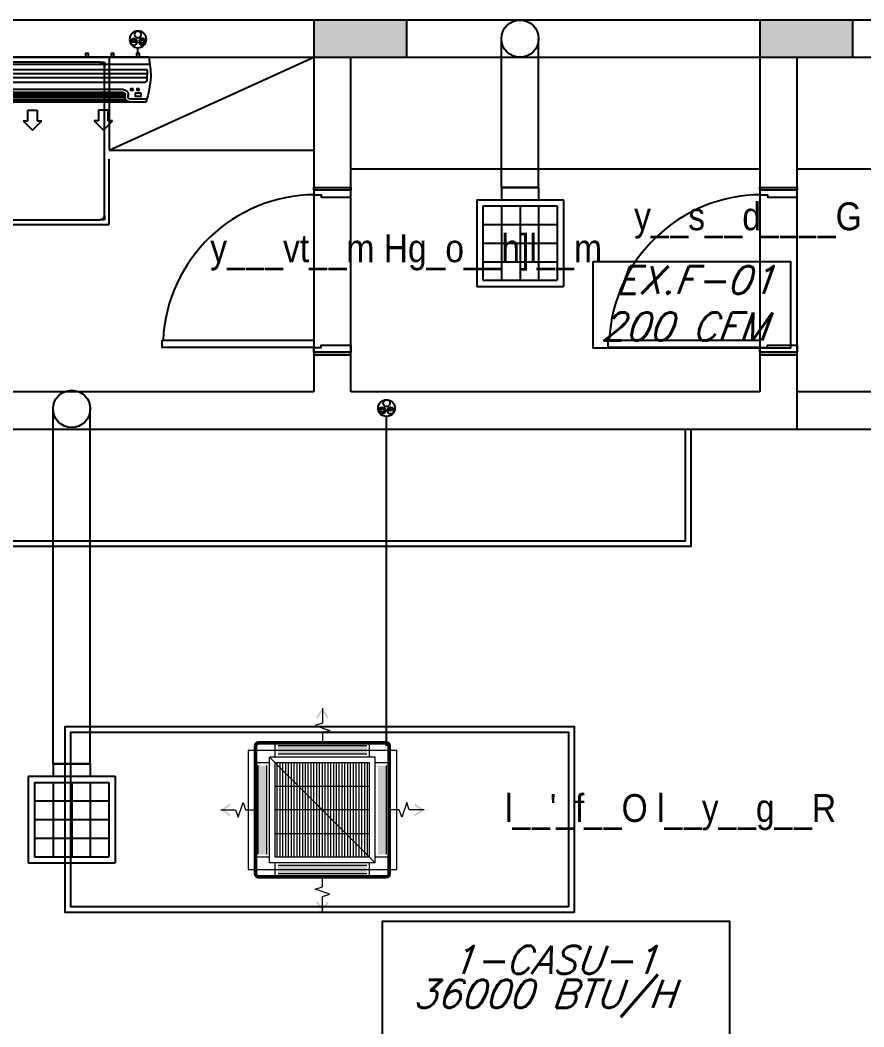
# Model space of a CAD drawing. Header units: metres. Extents: x -658 to -58, y -713 to -118.
# Drawn here: x -107.63 to -103.09, y -132.57 to -127.15 of the extents above; entities that cross this region are included whole.
import ezdxf
from ezdxf.enums import TextEntityAlignment as Align

# ---------------------------------------------------------------- set-up
doc = ezdxf.new("R2010")
doc.units = ezdxf.units.M
doc.header["$LTSCALE"] = 100
doc.linetypes.add('CENTER2', pattern=[1.125, 0.75, -0.125, 0.125, -0.125])
for name, color, linetype, lineweight in [('A_FIXTURE', 1, 'Continuous', 15), ('A_H FLOW', 1, 'Continuous', 13), ('A_H VAC', 1, 'Continuous', 15), ('A_HVAC', 1, 'Continuous', 15), ('AC', 8, 'Continuous', 30), ('AXIS', 253, 'CENTER2', 0)]:
    doc.layers.add(name, color=color, linetype=linetype, lineweight=lineweight)
for name, color, linetype in [('cw', 4, 'Continuous'), ('EX.DUCT', 3, 'Continuous'), ('M-ANNO-NOTE', 3, 'Continuous'), ('me$0$ME$0$0 Zimmer CEILING', 2, 'Continuous'), ('me$0$ME$0$EQU', 6, 'Continuous'), ('plan', 8, 'Continuous'), ('REF-PIPE', 6, 'Continuous'), ('TEXT AC', 7, 'Continuous')]:
    doc.layers.add(name, color=color, linetype=linetype)
doc.styles.add('rss_dim1', font='romans.shx')
doc.styles.add('style12', font='xarab.shx')

# ---------------------------------------------------------------- blocks, each defined once
blk = doc.blocks.new('Modern-Beds_1592 - 1100 x 1900-518810-الدور الارضي')
for p, q in [((-0.0608, 0.9156), (-0.0608, -0.9844)), ((-0.0354, 0.8648), (-0.0354, 0.8902)), ((-0.0354, 0.8902), (-0.01, 0.8902)), ((0.7884, 0.8902), (-0.01, 0.8902)), ((0.7884, 0.8902), (0.8138, 0.8902)), ((0.8138, 0.8902), (0.8138, 0.8648)), ((-0.0354, 0.8648), (-0.0354, -0.9336)), ((0.6392, 0.814), (0.1392, 0.814)), ((0.1392, 0.7886), (0.1392, 0.814)), ((0.6392, 0.814), (0.6392, 0.7886)), ((0.8138, -0.9336), (0.8138, 0.8648)), ((0.1392, 0.4203), (0.1392, 0.7886)), ((0.6392, 0.7886), (0.6392, 0.4203)), ((0.1392, 0.3949), (0.1392, 0.4203)), ((0.1392, 0.3949), (0.6392, 0.3949)), ((0.6392, 0.4203), (0.6392, 0.3949)), ((-0.0354, -0.959), (-0.0354, -0.9336)), ((-0.01, -0.959), (-0.0354, -0.959)), ((-0.01, -0.959), (0.7884, -0.959)), ((0.8138, -0.959), (0.7884, -0.959)), ((0.8138, -0.9336), (0.8138, -0.959)), ((-0.0608, -0.9844), (0.292, -0.9844))]:
    blk.add_line(p, q)
for centre, start, end in [((-0.01, 0.8648), 90, 180), ((0.7884, 0.8648), 360, 90), ((-0.01, -0.9336), 180, 270), ((0.7884, -0.9336), 270, 360)]:
    blk.add_arc(centre, 0.0254, start, end)
blk = doc.blocks.new('*U102')
for points in [[(79, 916), (79, 100), (39, 100), (39, 916)], [(0, -100), (14, -100), (14, 100), (0, 100)], [(900, -100), (886, -100), (886, 100), (900, 100)]]:
    blk.add_lwpolyline(points, close=True)
at = {"ltscale": 0.25}
for points in [[(900, 100), (0, 100)], [(0, -100), (900, -100)]]:
    blk.add_lwpolyline(points, dxfattribs=at)
at = {"flags": 128}
for points in [[(14, -100), (14, 100), (14, 100), (39, 100), (39, 60), (52, 60), (52, -100)], [(886, -100), (886, 100), (886, 100), (861, 100), (861, 60), (848, 60), (848, -100), (886, -100)]]:
    blk.add_lwpolyline(points, close=True, dxfattribs=at)
at = {"ltscale": 0.25}
blk.add_arc((38.2, 88.8), 822.9, 0.4032, 87.1892, dxfattribs=at)
blk = doc.blocks.new('GREGRERGREGRE')
h = blk.add_hatch(color=256)
h.dxf.hatch_style = 1
h.paths.add_polyline_path([(-224.3055, -127.3512), (-224.3055, -127.1512), (-224.8055, -127.1512), (-224.8055, -127.3512)])
h = blk.add_hatch(color=256)
h.dxf.hatch_style = 1
h.paths.add_polyline_path([(-221.9055, -127.3512), (-221.9055, -127.1512), (-222.4055, -127.1512), (-222.4055, -127.3512)])
for points in [[(-224.3055, -127.3512), (-224.3055, -127.1512), (-224.8055, -127.1512), (-224.8055, -127.3512)], [(-221.9055, -127.3512), (-221.9055, -127.1512), (-222.4055, -127.1512), (-222.4055, -127.3512)]]:
    blk.add_lwpolyline(points, close=True)
blk = doc.blocks.new('A$Cc2be8e3e')
at = {"layer": 'plan'}
for p, q in [((-1.8028, 21.3095), (-41.8028, 21.3095)), ((-39.6035, 21.1095), (-36.6035, 21.1095)), ((-37.7035, 21.1095), (-37.7035, 20.6095)), ((-37.7035, 20.6095), (-36.6035, 21.1095)), ((-36.6035, 21.1095), (-36.6035, 20.4095)), ((-36.4035, 21.1095), (-34.2035, 21.1095)), ((-36.4035, 20.4095), (-36.4035, 21.1095)), ((-34.2035, 21.1095), (-34.2035, 20.4095)), ((-34.0035, 21.1095), (-28.9035, 21.1095)), ((-34.0035, 20.4095), (-34.0035, 21.1095)), ((-37.7035, 20.6095), (-36.6035, 20.6095)), ((-36.4035, 20.5095), (-34.2035, 20.5095)), ((-34.0035, 20.5095), (-28.9035, 20.5095)), ((-36.6035, 20.4095), (-36.4035, 20.4095)), ((-34.2035, 20.4095), (-34.0035, 20.4095)), ((-36.6035, 19.5095), (-36.6035, 19.3095)), ((-36.4035, 19.5095), (-36.6035, 19.5095)), ((-36.4035, 19.3095), (-36.4035, 19.5095)), ((-34.2035, 19.5095), (-34.2035, 19.3095)), ((-34.0035, 19.5095), (-34.2035, 19.5095)), ((-34.0035, 19.1095), (-34.0035, 19.5095)), ((-36.6035, 19.3095), (-40.0035, 19.3095)), ((-34.2035, 19.3095), (-36.4035, 19.3095)), ((-39.6035, 19.1095), (-34.0035, 19.1095))]:
    blk.add_line(p, q, dxfattribs=at)
at = {"layer": 'plan', "ltscale": 0.5}
for p, q in [((-33.0035, 19.3095), (-34.0035, 19.3095)), ((-34.0035, 19.1095), (-33.0035, 19.1095))]:
    blk.add_line(p, q, dxfattribs=at)
at = {"layer": 'plan', "ltscale": 0.0005}
blk.add_lwpolyline([(-34.6035, 14.9095), (-34.6035, 15.5095), (-38.9409, 15.5095), (-38.9409, 18.5095), (-34.6035, 18.5095), (-34.6035, 19.1095)], dxfattribs=at)
at = {"layer": 'plan'}
blk.add_lwpolyline([(-34.5735, 14.9095), (-34.5735, 15.5395), (-38.9109, 15.5395), (-38.9109, 18.4795), (-34.5735, 18.4795), (-34.5735, 19.1095)], dxfattribs=at)
blk.add_lwpolyline([(-35.2035, 16.5095), (-37.9409, 16.5095), (-37.9409, 17.5095), (-35.2035, 17.5095)], close=True, dxfattribs=at)
at = {"layer": 'plan', "ltscale": 0.0005}
blk.add_lwpolyline([(-35.2335, 16.5395), (-37.9109, 16.5395), (-37.9109, 17.4795), (-35.2335, 17.4795)], close=True, dxfattribs=at)
at = {"layer": 'plan'}
blk.add_blockref('GREGRERGREGRE', (188.202, 148.4607), dxfattribs=at)
at = {"layer": 'plan', "rotation": 90}
blk.add_blockref('Modern-Beds_1592 - 1100 x 1900-518810-الدور الارضي', (-38.688, 20.2703), dxfattribs=at)
at = {"layer": 'plan', "xscale": 0.001, "yscale": 0.001, "zscale": 0.001, "rotation": 90}
for p in [(-36.5035, 19.5095), (-34.1035, 19.5095)]:
    blk.add_blockref('*U102', p, dxfattribs=at)
at = {"layer": 'plan', "style": 'style12', "width": 0.9}
for s, p in [('y__s__d____G', (-34.8803, 20.1793)), ('y___vt__m Hg_o__h]l__m', (-37.1602, 20.0075)), ("l__'_f__O l__y__g__R", (-35.5742, 16.9964))]:
    blk.add_text(s, height=0.15, dxfattribs=at).set_placement(p)
blk = doc.blocks.new('CAS2')
at = {"layer": 'A_H VAC'}
for points in [[(748275, 662260), (748275, 662203.2), (748871.8, 662203.2), (748871.8, 662260)], [(748199.2, 662127.4), (748142.3, 662127.4), (748142.3, 661530.6), (748199.2, 661530.6)], [(749004.4, 662127.4), (748947.6, 662127.4), (748947.6, 661530.6), (749004.4, 661530.6)], [(748871.8, 661397.9), (748871.8, 661454.8), (748275, 661454.8), (748275, 661397.9)]]:
    blk.add_hatch(color=256, dxfattribs=at).paths.add_polyline_path(points)
at = {"layer": 'A_H VAC', "color": 4, "lineweight": 50}
for p, q in [((748123.4, 662260), (748123.4, 661397.9)), ((749004.4, 662279), (748142.3, 662279)), ((749023.4, 662260), (749023.4, 661397.9)), ((749004.4, 661379), (748142.3, 661379))]:
    blk.add_line(p, q, dxfattribs=at)
at = {"layer": 'A_H VAC'}
for p, q in [((748256, 662279), (748256, 662184.2)), ((748871.8, 662260), (748275, 662260)), ((748890.8, 662279), (748890.8, 662184.2)), ((748218.1, 662146.3), (748123.4, 662146.3)), ((748928.7, 662184.2), (748218.1, 662184.2)), ((748218.1, 662184.2), (748218.1, 661473.7)), ((748890.8, 662146.3), (748256, 662146.3)), ((748256, 662146.3), (748256, 661511.6)), ((748414.7, 661511.6), (748414.7, 662146.3)), ((748573.4, 662146.3), (748573.4, 661511.6)), ((748732.1, 661511.6), (748732.1, 662146.3)), ((748890.8, 662146.3), (748890.8, 661511.6)), ((748928.7, 662184.2), (748928.7, 661473.7)), ((749023.4, 662146.3), (748928.7, 662146.3)), ((748142.3, 662127.4), (748142.3, 661530.6)), ((748199.2, 662127.4), (748199.2, 661530.6)), ((748890.8, 662132.1), (748256, 662132.1)), ((748890.8, 662113.2), (748256, 662113.2)), ((748890.8, 662094.2), (748256, 662094.2)), ((748947.6, 662127.4), (748947.6, 661530.6)), ((749004.4, 662127.4), (749004.4, 661530.6)), ((748890.8, 662075.3), (748256, 662075.3)), ((748890.8, 662056.3), (748256, 662056.3)), ((748890.8, 662037.4), (748256, 662037.4)), ((748890.8, 662018.4), (748256, 662018.4)), ((748890.8, 661999.5), (748256, 661999.5)), ((748890.8, 661980.5), (748256, 661980.5)), ((748890.8, 661961.6), (748256, 661961.6)), ((748890.8, 661942.7), (748256, 661942.7)), ((748890.8, 661923.7), (748256, 661923.7)), ((748890.8, 661904.8), (748256, 661904.8)), ((748890.8, 661885.8), (748256, 661885.8)), ((748890.8, 661866.9), (748256, 661866.9)), ((748890.8, 661847.9), (748256, 661847.9)), ((748890.8, 661829), (748256, 661829)), ((748890.8, 661810), (748256, 661810)), ((748890.8, 661791.1), (748256, 661791.1)), ((748890.8, 661772.1), (748256, 661772.1)), ((748890.8, 661753.2), (748256, 661753.2)), ((748890.8, 661734.2), (748256, 661734.2)), ((748890.8, 661715.3), (748256, 661715.3)), ((748890.8, 661696.3), (748256, 661696.3)), ((748890.8, 661677.4), (748256, 661677.4)), ((748890.8, 661658.4), (748256, 661658.4)), ((748890.8, 661639.5), (748256, 661639.5)), ((748890.8, 661620.6), (748256, 661620.6)), ((748890.8, 661601.6), (748256, 661601.6)), ((748890.8, 661582.7), (748256, 661582.7)), ((748890.8, 661563.7), (748256, 661563.7)), ((748890.8, 661544.8), (748256, 661544.8)), ((748218.1, 661511.6), (748123.4, 661511.6)), ((748928.7, 661473.7), (748218.1, 661473.7)), ((748890.8, 661525.8), (748256, 661525.8)), ((748890.8, 661511.6), (748256, 661511.6)), ((748256, 661473.7), (748256, 661379)), ((748890.8, 661473.7), (748890.8, 661379)), ((749023.4, 661511.6), (748928.7, 661511.6)), ((748871.8, 661454.8), (748275, 661454.8)), ((748871.8, 661397.9), (748275, 661397.9))]:
    blk.add_line(p, q, dxfattribs=at)
at = {"layer": 'A_H VAC', "color": 4, "lineweight": 50}
for centre, start, end in [((748142.3, 662260), 90, 180), ((749004.4, 662260), 0, 90), ((748142.3, 661397.9), 180, 270), ((749004.4, 661397.9), 270, 0)]:
    blk.add_arc(centre, 18.9, start, end, dxfattribs=at)
blk = doc.blocks.new('AIR FLOW')
at = {"layer": 'A_H FLOW', "ltscale": 100}
blk.add_hatch(color=256, dxfattribs=at).paths.add_polyline_path([(-20413.8, 464280.3), (-20424, 464287.6), (-20381.5, 464348.4), (-20339, 464287.6), (-20349.1, 464280.3), (-20381.5, 464326.5)])
for p, q in [((-20381.5, 464348.4), (-20381.5, 464247.9)), ((-20381.5, 464247.9), (-20431.1, 464231.4)), ((-20431.1, 464231.4), (-20331.9, 464198.3)), ((-20331.9, 464198.3), (-20381.5, 464181.8)), ((-20381.5, 464181.8), (-20381.5, 464114.6))]:
    blk.add_line(p, q, dxfattribs=at)
blk = doc.blocks.new('A$C09C242E3')
at = {"layer": 'A_FIXTURE'}
blk.add_lwpolyline([(-400, 500), (400, 500), (400, -500), (-400, -500)], close=True, dxfattribs=at)
at = {"layer": 'A_HVAC'}
blk.add_line((-355.3, 355.3), (355.3, -355.3), dxfattribs=at)
at = {"layer": 'A_H FLOW', "xscale": -1}
for p, rotation in [((-20381.5, -463664.6), 359.9999999999999), ((463664.6, -20381.5), 90), ((-463664.6, 20381.5), 269.9999999999999), ((20381.5, 463664.6), 180)]:
    blk.add_blockref('AIR FLOW', p, dxfattribs=dict(at, rotation=rotation))
at = {"layer": 'A_HVAC', "xscale": -1, "rotation": 180}
blk.add_blockref('CAS2', (-748573.4, 661829), dxfattribs=at)
blk = doc.blocks.new('RP')
at = {"layer": 'REF-PIPE'}
blk.add_hatch(color=256, dxfattribs=at).paths.add_polyline_path([(0.35, -1.09, -1), (3.35, -1.15)])
blk.add_line((3.35, -1.15), (0.35, -1.09), dxfattribs=at)
for centre, radius in [((0, 0), 3.75), ((-1.89, -1.04), 1.5), ((0.04, 2.16), 1.5), ((1.85, -1.12), 1.5), ((-1.89, -1.04), 0.75)]:
    blk.add_circle(centre, radius, dxfattribs=at)
blk = doc.blocks.new('me$0$ME$0$iu-01&02')
at = {"layer": 'me$0$ME$0$EQU'}
for p, q in [((-210.9, 524.2), (-210.9, 448.7)), ((-196.7, 527.7), (-196.7, 448.7)), ((-33.2, 539.8), (-33.2, -539.8)), ((0, 536.9), (0, -536.9)), ((-210.9, 448.7), (-210.9, -448.7)), ((-185.6, 439.3), (-180.2, 440.2)), ((-183.2, 425.3), (-177.8, 426.2)), ((-166.7, 416.8), (-166.7, -416.8)), ((-152.5, 416.8), (-152.5, -416.8)), ((-183.2, -425.3), (-177.8, -426.2)), ((-210.9, -448.7), (-210.9, -524.2)), ((-196.7, -448.7), (-196.7, -527.7)), ((-185.6, -439.3), (-180.2, -440.2))]:
    blk.add_line(p, q, dxfattribs=at)
at = {"layer": 'me$0$ME$0$EQU', "color": 9}
for p, q in [((-58.5, 529.8), (-109.6, 527.7)), ((-96.5, 528.2), (-96.5, -528.2)), ((-77.5, 529), (-77.5, -529)), ((-58.5, 529.8), (-58.5, -529.8)), ((-118.7, 518.2), (-118.7, -518.2)), ((-201.4, 427.4), (-201.4, -426.4)), ((-190.5, 425.2), (-190.5, -424.1)), ((-181, 425.1), (-181, -425.1)), ((-171.5, 425.1), (-171.5, -425.1)), ((-58.5, -529.8), (-109.6, -527.7))]:
    blk.add_line(p, q, dxfattribs=at)
at = {"layer": 'me$0$ME$0$EQU', "color": 7}
for p, q in [((-299.4, 366.7), (-344, 322.8)), ((-299.4, 366.7), (-299.4, 345.1)), ((-299.4, 345.1), (-249.8, 345.1)), ((-249.8, 345.1), (-249.8, 300.5)), ((-344, 322.8), (-299.4, 279)), ((-249.8, 300.5), (-299.4, 300.5)), ((-299.4, 300.5), (-299.4, 279)), ((-344, -10.9), (-299.4, 32.9)), ((-299.4, 11.4), (-299.4, 32.9)), ((-249.8, 11.4), (-299.4, 11.4)), ((-249.8, -33.2), (-249.8, 11.4)), ((-299.4, -54.8), (-344, -10.9)), ((-299.4, -33.2), (-249.8, -33.2)), ((-299.4, -54.8), (-299.4, -33.2)), ((-344, -344.7), (-299.4, -300.8)), ((-299.4, -322.4), (-299.4, -300.8)), ((-249.8, -322.4), (-299.4, -322.4)), ((-249.8, -367), (-249.8, -322.4)), ((-299.4, -388.5), (-344, -344.7)), ((-299.4, -367), (-249.8, -367)), ((-299.4, -388.5), (-299.4, -367))]:
    blk.add_line(p, q, dxfattribs=at)
for points in [[(-169.5, 500.9), (-169.5, 473.3), (-182.9, 473.3), (-182.9, 500.9)], [(-148.7, 492.4), (-148.7, 480.8), (-155, 480.8), (-155, 492.4)], [(-148.7, 463.2), (-148.7, 451.6), (-155, 451.6), (-155, 463.2)]]:
    blk.add_lwpolyline(points, close=True, dxfattribs=at)
at = {"layer": 'me$0$ME$0$EQU'}
for points in [[(0, 492.9), (18.7, 492.9), (18.7, 479.5), (0, 479.5)], [(0, 372.6), (18.7, 372.6), (18.7, 359.3), (0, 359.3)], [(0, 252.4), (18.7, 252.4), (18.7, 239), (0, 239)]]:
    blk.add_lwpolyline(points, dxfattribs=at)
for centre, radius, start, end in [((-52.8, 7.3), 540.5, 94.2185, 107.009), ((-92.6, 89.6), 456.7, 78.2961, 89.9914), ((-187.2, 448.7), 23.7, 180, 279.5591), ((-187.2, 448.7), 9.5, 180, 279.5591), ((-176.2, 416.8), 23.7, 0, 99.5591), ((-176.2, 416.8), 9.5, 0, 99.5591), ((-187.2, -448.7), 23.7, 80.4409, 180), ((-176.2, -416.8), 23.7, 260.4409, 0), ((-176.2, -416.8), 9.5, 260.4409, 0), ((-187.2, -448.7), 9.5, 80.4409, 180), ((-52.8, -7.3), 540.5, 252.991, 265.7815), ((-92.6, -89.6), 456.7, 270.0086, 281.7039)]:
    blk.add_arc(centre, radius, start, end, dxfattribs=at)
at = {"layer": 'me$0$ME$0$EQU', "color": 9}
for centre, start, end in [((-109.2, 518.2), 92.2906, 180), ((-109.2, -518.2), 180, 267.7094)]:
    blk.add_arc(centre, 9.5, start, end, dxfattribs=at)
blk = doc.blocks.new('decrotive')
at = {"layer": 'me$0$ME$0$0 Zimmer CEILING', "extrusion": (0, 0, -1), "xscale": -1, "zscale": -1, "rotation": 90}
blk.add_blockref('me$0$ME$0$iu-01&02', (0, 0), dxfattribs=at)
blk = doc.blocks.new('EF-6')
for p, q in [((-239.7, -141.9), (-239.7, 208.1)), ((110.3, 208.1), (-239.7, 208.1)), ((110.3, -141.9), (110.3, 208.1)), ((110.3, -141.9), (-239.7, -141.9)), ((-139.7, -191.9), (-139.7, -141.9)), ((10.3, -191.9), (10.3, -141.9)), ((10.3, -191.9), (-139.7, -191.9))]:
    blk.add_line(p, q)
at = {"color": 1}
for p, q in [((85.3, 183.1), (-214.7, 183.1)), ((-214.7, -116.9), (-214.7, 183.1)), ((-139.7, -116.9), (-139.7, 183.1)), ((-64.7, -116.9), (-64.7, 183.1)), ((10.3, -116.9), (10.3, 183.1)), ((85.3, -116.9), (85.3, 183.1)), ((85.3, 108.1), (-214.7, 108.1)), ((85.3, 33.1), (-214.7, 33.1)), ((85.3, -41.9), (-214.7, -41.9)), ((85.3, -116.9), (-214.7, -116.9))]:
    blk.add_line(p, q, dxfattribs=at)

msp = doc.modelspace()

# ---------------------------------------------------------------- linework, layer by layer
at = {"layer": 'cw'}
for centre in [(-104.9415, -127.2512), (-107.3535, -129.2424, 0)]:
    msp.add_circle(centre, 0.1, dxfattribs=at)
at = {"layer": 'EX.DUCT', "linetype": 'ByBlock'}
for p, q in [((-105.0415, -128.0507, 0), (-105.0415, -127.2512, 0)), ((-104.8415, -128.0507, 0), (-104.8415, -127.2512, 0)), ((-107.4534, -131.1512, 0), (-107.4535, -129.2424, 0)), ((-107.2534, -131.1512, 0), (-107.2535, -129.2424, 0))]:
    msp.add_line(p, q, dxfattribs=at)
at = {"layer": 'EX.DUCT', "linetype": 'Continuous'}
for p, q in [((-104.8415, -128.0507, 0), (-105.0415, -128.0507, 0)), ((-107.2534, -131.1512, 0), (-107.4534, -131.1512, 0))]:
    msp.add_line(p, q, dxfattribs=at)
at = {"layer": 'REF-PIPE', "ltscale": 3}
msp.add_line((-105.66, -131.0544), (-105.66, -129.2832), dxfattribs=at)
msp.add_lwpolyline([(-106.9968, -127.3299), (-106.9968, -127.2997)], dxfattribs=at)
at = {"layer": 'TEXT AC', "color": 4}
for points in [[(-104.5481, -128.4495), (-103.4869, -128.4495), (-103.4869, -128.9155), (-104.5481, -128.9155)], [(-103.8143, -132.6168), (-105.6824, -132.6168), (-105.6824, -131.9978), (-103.8143, -131.9978)]]:
    msp.add_lwpolyline(points, close=True, dxfattribs=at)

# ---------------------------------------------------------------- block references
at = {"layer": 'AC', "lineweight": 25, "xscale": -0.00114048, "yscale": 0.00114048, "zscale": 0.00114048, "rotation": 180}
msp.add_blockref('decrotive', (-107.5513, -127.3512), dxfattribs=at)
at = {"layer": 'AXIS', "xscale": -0.0008, "yscale": 0.0008, "zscale": 0.0008, "rotation": 90}
msp.add_blockref('A$C09C242E3', (-106.0048, -131.3993), dxfattribs=at)
at = {"layer": 'M-ANNO-NOTE', "extrusion": (-1.25101e-06, 5.18176e-07, 1), "xscale": 0.001333333333333319, "yscale": 0.001333333333333319, "zscale": 0.001333333333333319, "rotation": 180.0002104595809}
for p in [(-105.0278, -128.3066, 0.0001), (-107.4398, -131.4071, 0.0001)]:
    msp.add_blockref('EF-6', p, dxfattribs=at)
at = {"layer": 'plan'}
msp.add_blockref('A$Cc2be8e3e', (-69.4477, -148.4607), dxfattribs=at)
at = {"layer": 'REF-PIPE', "ltscale": 3, "yscale": 0.012, "zscale": 0.012}
for p, xscale in [((-106.9968, -127.2547), -0.012), ((-105.66, -129.2382), 0.012)]:
    msp.add_blockref('RP', p, dxfattribs=dict(at, xscale=xscale))

# ---------------------------------------------------------------- texts
at = {"layer": 'TEXT AC', "color": 4, "style": 'rss_dim1', "oblique": 20}
for s, p in [('EX.F-01', (-104.002, -128.5488)), ('200 CFM', (-104.0601, -128.7996)), ('1-CASU-1', (-104.7604, -132.2057)), ('36000 BTU/H', (-104.8148, -132.389))]:
    msp.add_text(s, height=0.15, dxfattribs=at).set_placement(p, align=Align.MIDDLE_CENTER)

doc.saveas('drawing.dxf')
